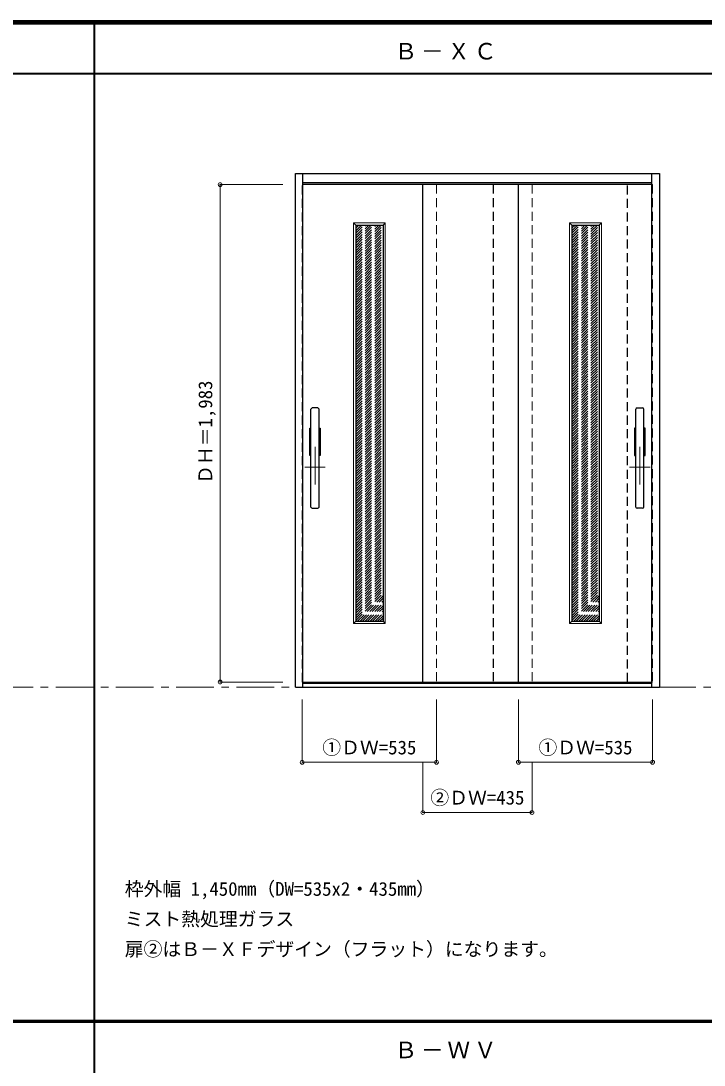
# Model space of a CAD drawing. Units: millimetres, scale not verified. Extents: x -6000 to 5700, y -4307 to 4260.
# Drawn here: x -2989 to -267, y 12 to 4175 of the extents above; entities that cross this region are included whole.
import ezdxf
from ezdxf.enums import TextEntityAlignment as Align

# ---------------------------------------------------------------- set-up
doc = ezdxf.new("R2010")
doc.units = ezdxf.units.MM
doc.header["$LTSCALE"] = 30
doc.header["$PDMODE"] = 32
doc.header["$PDSIZE"] = 15
doc.linetypes.add('CHAIN1', pattern=[8, 5, -1, 1, -1])
doc.linetypes.add('DASHED1', pattern=[1.8, 1.2, -0.6])
for name, color, linetype, lineweight in [('0-1_通り芯', 4, 'CHAIN1', 9), ('0-2_扉', 4, 'Continuous', 9), ('0-3_仕上げ', 3, 'Continuous', 25), ('0-4_枠', 3, 'Continuous', 25), ('0-B_寸法', 7, 'Continuous', 9), ('0-C_ハッチ', 4, 'DASHED1', 9), ('0-D_ﾊﾞｰ引き手', 3, 'Continuous', 25), ('F-1_枠', 6, 'Continuous', 40)]:
    doc.layers.add(name, color=color, linetype=linetype, lineweight=lineweight)
doc.layers.add('0-A_文字', color=7, linetype='Continuous')
doc.styles.add('ＭＳ ゴシック', font='')
doc.styles.get('ＭＳ ゴシック').set_extended_font_data('MS Gothic')

msp = doc.modelspace()

# ---------------------------------------------------------------- linework, layer by layer
at = {"layer": '0-1_通り芯'}
for p, q in [((-1817, 2476.5), (-1817, 2314.5)), ((-523, 2476.5), (-523, 2314.5)), ((-1858, 2395.5), (-1776, 2395.5)), ((-482, 2395.5), (-564, 2395.5))]:
    msp.add_line(p, q, dxfattribs=at)
at = {"layer": '0-1_通り芯', "color": 7, "lineweight": 18}
msp.add_line((-5490, 1519.25), (5700, 1519.25), dxfattribs=at)
at = {"layer": '0-2_扉', "color": 3, "lineweight": 25}
for p, q in [((-475, 3522.25), (-1868, 3522.25)), ((-1387.5, 1539.25), (-1387.5, 3522.25)), ((-1007, 1539.25), (-1007, 3522.25)), ((-1865, 1539.25), (-475, 1539.25))]:
    msp.add_line(p, q, dxfattribs=at)
at = {"layer": '0-2_扉', "linetype": 'DASHED1'}
for p, q in [((-1868, 1539.25), (-1868, 3522.25)), ((-1333, 3522.25), (-1333, 1539.25)), ((-952.5, 3522.25), (-952.5, 1539.25)), ((-472, 3522.25), (-475, 3522.25)), ((-472, 3522.25), (-472, 1539.25)), ((-1865, 1539.25), (-1868, 1539.25)), ((-1384.5, 1539.25), (-1387.5, 1539.25)), ((-472, 1539.25), (-475, 1539.25))]:
    msp.add_line(p, q, dxfattribs=at)
at = {"layer": '0-2_扉', "color": 3, "linetype": 'DASHED1', "lineweight": 25}
msp.add_lwpolyline([(-1107, 1539.25), (-572, 1539.25), (-572, 3522.25), (-1107, 3522.25)], close=True, dxfattribs=at)
at = {"layer": '0-3_仕上げ', "color": 7, "lineweight": 18}
for p, q in [((-1664, 3369.75), (-1537, 3369.75)), ((-1664, 3369.75), (-1655, 3360.75)), ((-1546, 3360.75), (-1537, 3369.75)), ((-1537, 3369.75), (-1537, 1772.75)), ((-803, 3369.75), (-676, 3369.75)), ((-803, 3369.75), (-794, 3360.75)), ((-685, 3360.75), (-676, 3369.75)), ((-676, 3369.75), (-676, 1772.75)), ((-1664, 1772.75), (-1655, 1781.75)), ((-1546, 1781.75), (-1537, 1772.75)), ((-803, 1772.75), (-794, 1781.75)), ((-685, 1781.75), (-676, 1772.75))]:
    msp.add_line(p, q, dxfattribs=at)
at = {"layer": '0-3_仕上げ'}
for p, q in [((-1655, 3360.75), (-1655, 1781.75)), ((-794, 3360.75), (-794, 1781.75)), ((-1655, 1781.75), (-1546, 1781.75)), ((-794, 1781.75), (-685, 1781.75))]:
    msp.add_line(p, q, dxfattribs=at)
at = {"layer": '0-3_仕上げ', "color": 7, "lineweight": 18}
for points in [[(-1664, 3369.75), (-1664, 1772.75), (-1537, 1772.75)], [(-803, 3369.75), (-803, 1772.75), (-676, 1772.75)]]:
    msp.add_lwpolyline(points, dxfattribs=at)
at = {"layer": '0-3_仕上げ'}
for points in [[(-1655, 3360.75), (-1546, 3360.75), (-1546, 1781.75)], [(-794, 3360.75), (-685, 3360.75), (-685, 1781.75)]]:
    msp.add_lwpolyline(points, dxfattribs=at)
at = {"layer": '0-4_枠'}
for p, q in [((-1895, 1519.25), (-1895, 3566.25)), ((-1895, 3566.25), (-445, 3566.25)), ((-1865, 1519.25), (-1865, 3566.25)), ((-475, 1519.25), (-475, 3566.25)), ((-445, 3566.25), (-445, 1519.25)), ((-1865, 3530.25), (-475, 3530.25)), ((-1895, 1519.25), (-1865, 1519.25)), ((-1865, 1534.25), (-475, 1534.25)), ((-1865, 1519.25), (-475, 1519.25)), ((-475, 1519.25), (-445, 1519.25))]:
    msp.add_line(p, q, dxfattribs=at)
at = {"layer": '0-B_寸法', "color": 4}
for p, q in [((-2195, 3522.25), (-2195, 1539.25)), ((-2195, 3522.25), (-1945, 3522.25)), ((-2195, 1539.25), (-1945, 1539.25)), ((-1868, 1219.25), (-1868, 1469.25)), ((-1007, 1469.25), (-1007, 1219.25)), ((-472, 1219.25), (-472, 1469.25)), ((-1387.5, 1019.25), (-1387.5, 1219.25)), ((-1007, 1219.25), (-472, 1219.25)), ((-952.5, 1019.25), (-952.5, 1219.25)), ((-1387.5, 1019.25), (-952.5, 1019.25))]:
    msp.add_line(p, q, dxfattribs=at)
msp.add_lwpolyline([(-1868, 1219.25), (-1333, 1219.25), (-1333, 1469.25)], dxfattribs=at)
at = {"layer": '0-B_寸法'}
for p in [(-2195, 3522.25), (-2195, 1539.25), (-1868, 1219.25), (-1333, 1219.25), (-1007, 1219.25), (-472, 1219.25), (-1387.5, 1019.25), (-952.5, 1019.25)]:
    msp.add_point(p, dxfattribs=at)
at = {"layer": '0-C_ハッチ'}
for p, q in [((-1655, 3258.91), (-1553.16, 3360.75)), ((-1655, 3268.81), (-1563.06, 3360.75)), ((-1655, 3278.7), (-1572.96, 3360.75)), ((-1655, 3288.6), (-1582.85, 3360.75)), ((-1655, 3298.5), (-1592.75, 3360.75)), ((-1655, 3308.4), (-1602.65, 3360.75)), ((-1655, 3318.3), (-1612.55, 3360.75)), ((-1655, 3328.2), (-1622.45, 3360.75)), ((-1655, 3338.1), (-1632.35, 3360.75)), ((-1655, 3348), (-1642.25, 3360.75)), ((-1655, 3357.9), (-1652.15, 3360.75)), ((-1655, 3249.01), (-1546, 3358.01)), ((-1655, 3239.11), (-1546, 3348.11)), ((-1655, 3229.21), (-1546, 3338.21)), ((-794, 3258.91), (-692.16, 3360.75)), ((-794, 3268.81), (-702.06, 3360.75)), ((-794, 3278.7), (-711.96, 3360.75)), ((-794, 3288.6), (-721.85, 3360.75)), ((-794, 3298.5), (-731.75, 3360.75)), ((-794, 3308.4), (-741.65, 3360.75)), ((-794, 3318.3), (-751.55, 3360.75)), ((-794, 3328.2), (-761.45, 3360.75)), ((-794, 3338.1), (-771.35, 3360.75)), ((-794, 3348), (-781.25, 3360.75)), ((-794, 3357.9), (-791.15, 3360.75)), ((-794, 3249.01), (-685, 3358.01)), ((-794, 3239.11), (-685, 3348.11)), ((-794, 3229.21), (-685, 3338.21)), ((-1655, 3219.31), (-1546, 3328.31)), ((-1655, 3209.41), (-1546, 3318.41)), ((-1655, 3199.51), (-1546, 3308.51)), ((-1655, 3189.61), (-1546, 3298.61)), ((-794, 3219.31), (-685, 3328.31)), ((-794, 3209.41), (-685, 3318.41)), ((-794, 3199.51), (-685, 3308.51)), ((-794, 3189.61), (-685, 3298.61)), ((-1655, 3179.71), (-1546, 3288.71)), ((-1655, 3169.81), (-1546, 3278.81)), ((-1655, 3159.91), (-1546, 3268.91)), ((-1655, 3150.01), (-1546, 3259.01)), ((-1655, 3140.11), (-1546, 3249.11)), ((-794, 3179.71), (-685, 3288.71)), ((-794, 3169.81), (-685, 3278.81)), ((-794, 3159.91), (-685, 3268.91)), ((-794, 3150.01), (-685, 3259.01)), ((-794, 3140.11), (-685, 3249.11)), ((-1655, 3130.21), (-1546, 3239.21)), ((-1655, 3120.31), (-1546, 3229.31)), ((-1655, 3110.41), (-1546, 3219.41)), ((-1655, 3100.51), (-1546, 3209.51)), ((-794, 3130.21), (-685, 3239.21)), ((-794, 3120.31), (-685, 3229.31)), ((-794, 3110.41), (-685, 3219.41)), ((-794, 3100.51), (-685, 3209.51)), ((-1655, 3090.61), (-1546, 3199.61)), ((-1655, 3080.71), (-1546, 3189.71)), ((-1655, 3070.82), (-1546, 3179.82)), ((-1655, 3060.92), (-1546, 3169.92)), ((-794, 3090.61), (-685, 3199.61)), ((-794, 3080.71), (-685, 3189.71)), ((-794, 3070.82), (-685, 3179.82)), ((-794, 3060.92), (-685, 3169.92)), ((-1655, 3051.02), (-1546, 3160.02)), ((-1655, 3041.12), (-1546, 3150.12)), ((-1655, 3031.22), (-1546, 3140.22)), ((-1655, 3021.32), (-1546, 3130.32)), ((-794, 3051.02), (-685, 3160.02)), ((-794, 3041.12), (-685, 3150.12)), ((-794, 3031.22), (-685, 3140.22)), ((-794, 3021.32), (-685, 3130.32)), ((-1655, 3011.42), (-1546, 3120.42)), ((-1655, 3001.52), (-1546, 3110.52)), ((-1655, 2991.62), (-1546, 3100.62)), ((-1655, 2981.72), (-1546, 3090.72)), ((-1655, 2971.82), (-1546, 3080.82)), ((-794, 3011.42), (-685, 3120.42)), ((-794, 3001.52), (-685, 3110.52)), ((-794, 2991.62), (-685, 3100.62)), ((-794, 2981.72), (-685, 3090.72)), ((-794, 2971.82), (-685, 3080.82)), ((-1655, 2961.92), (-1546, 3070.92)), ((-1655, 2952.02), (-1546, 3061.02)), ((-1655, 2942.12), (-1546, 3051.12)), ((-1655, 2932.22), (-1546, 3041.22)), ((-794, 2961.92), (-685, 3070.92)), ((-794, 2952.02), (-685, 3061.02)), ((-794, 2942.12), (-685, 3051.12)), ((-794, 2932.22), (-685, 3041.22)), ((-1655, 2922.32), (-1546, 3031.32)), ((-1655, 2912.42), (-1546, 3021.42)), ((-1655, 2902.52), (-1546, 3011.52)), ((-1655, 2892.62), (-1546, 3001.62)), ((-794, 2922.32), (-685, 3031.32)), ((-794, 2912.42), (-685, 3021.42)), ((-794, 2902.52), (-685, 3011.52)), ((-794, 2892.62), (-685, 3001.62)), ((-1655, 2882.72), (-1546, 2991.72)), ((-1655, 2872.83), (-1546, 2981.83)), ((-1655, 2862.93), (-1546, 2971.93)), ((-1655, 2853.03), (-1546, 2962.03)), ((-794, 2882.72), (-685, 2991.72)), ((-794, 2872.83), (-685, 2981.83)), ((-794, 2862.93), (-685, 2971.93)), ((-794, 2853.03), (-685, 2962.03)), ((-1655, 2843.13), (-1546, 2952.13)), ((-1655, 2833.23), (-1546, 2942.23)), ((-1655, 2823.33), (-1546, 2932.33)), ((-1655, 2813.43), (-1546, 2922.43)), ((-794, 2843.13), (-685, 2952.13)), ((-794, 2833.23), (-685, 2942.23)), ((-794, 2823.33), (-685, 2932.33)), ((-794, 2813.43), (-685, 2922.43)), ((-1655, 2803.53), (-1546, 2912.53)), ((-1655, 2793.63), (-1546, 2902.63)), ((-1655, 2783.73), (-1546, 2892.73)), ((-1655, 2773.83), (-1546, 2882.83)), ((-1655, 2763.93), (-1546, 2872.93)), ((-794, 2803.53), (-685, 2912.53)), ((-794, 2793.63), (-685, 2902.63)), ((-794, 2783.73), (-685, 2892.73)), ((-794, 2773.83), (-685, 2882.83)), ((-794, 2763.93), (-685, 2872.93)), ((-1655, 2754.03), (-1546, 2863.03)), ((-1655, 2744.13), (-1546, 2853.13)), ((-1655, 2734.23), (-1546, 2843.23)), ((-1655, 2724.33), (-1546, 2833.33)), ((-794, 2754.03), (-685, 2863.03)), ((-794, 2744.13), (-685, 2853.13)), ((-794, 2734.23), (-685, 2843.23)), ((-794, 2724.33), (-685, 2833.33)), ((-1655, 2714.43), (-1546, 2823.43)), ((-1655, 2704.53), (-1546, 2813.53)), ((-1655, 2694.63), (-1546, 2803.63)), ((-1655, 2684.74), (-1546, 2793.74)), ((-794, 2714.43), (-685, 2823.43)), ((-794, 2704.53), (-685, 2813.53)), ((-794, 2694.63), (-685, 2803.63)), ((-794, 2684.74), (-685, 2793.74)), ((-1655, 2674.84), (-1546, 2783.84)), ((-1655, 2664.94), (-1546, 2773.94)), ((-1655, 2655.04), (-1546, 2764.04)), ((-1655, 2645.14), (-1546, 2754.14)), ((-794, 2674.84), (-685, 2783.84)), ((-794, 2664.94), (-685, 2773.94)), ((-794, 2655.04), (-685, 2764.04)), ((-794, 2645.14), (-685, 2754.14)), ((-1655, 2635.24), (-1546, 2744.24)), ((-1655, 2625.34), (-1546, 2734.34)), ((-1655, 2615.44), (-1546, 2724.44)), ((-1655, 2605.54), (-1546, 2714.54)), ((-794, 2635.24), (-685, 2744.24)), ((-794, 2625.34), (-685, 2734.34)), ((-794, 2615.44), (-685, 2724.44)), ((-794, 2605.54), (-685, 2714.54)), ((-1655, 2595.64), (-1546, 2704.64)), ((-1655, 2585.74), (-1546, 2694.74)), ((-1655, 2575.84), (-1546, 2684.84)), ((-1655, 2565.94), (-1546, 2674.94)), ((-1655, 2556.04), (-1546, 2665.04)), ((-794, 2595.64), (-685, 2704.64)), ((-794, 2585.74), (-685, 2694.74)), ((-794, 2575.84), (-685, 2684.84)), ((-794, 2565.94), (-685, 2674.94)), ((-794, 2556.04), (-685, 2665.04)), ((-1655, 2546.14), (-1546, 2655.14)), ((-1655, 2536.24), (-1546, 2645.24)), ((-1655, 2526.34), (-1546, 2635.34)), ((-1655, 2516.44), (-1546, 2625.44)), ((-794, 2546.14), (-685, 2655.14)), ((-794, 2536.24), (-685, 2645.24)), ((-794, 2526.34), (-685, 2635.34)), ((-794, 2516.44), (-685, 2625.44)), ((-1655, 2506.54), (-1546, 2615.54)), ((-1655, 2496.64), (-1546, 2605.64)), ((-1655, 2486.75), (-1546, 2595.75)), ((-1655, 2476.85), (-1546, 2585.85)), ((-794, 2506.54), (-685, 2615.54)), ((-794, 2496.64), (-685, 2605.64)), ((-794, 2486.75), (-685, 2595.75)), ((-794, 2476.85), (-685, 2585.85)), ((-1655, 2466.95), (-1546, 2575.95)), ((-1655, 2457.05), (-1546, 2566.05)), ((-1655, 2447.15), (-1546, 2556.15)), ((-1655, 2437.25), (-1546, 2546.25)), ((-794, 2466.95), (-685, 2575.95)), ((-794, 2457.05), (-685, 2566.05)), ((-794, 2447.15), (-685, 2556.15)), ((-794, 2437.25), (-685, 2546.25)), ((-1655, 2427.35), (-1546, 2536.35)), ((-1655, 2417.45), (-1546, 2526.45)), ((-1655, 2407.55), (-1546, 2516.55)), ((-1655, 2397.65), (-1546, 2506.65)), ((-794, 2427.35), (-685, 2536.35)), ((-794, 2417.45), (-685, 2526.45)), ((-794, 2407.55), (-685, 2516.55)), ((-794, 2397.65), (-685, 2506.65)), ((-1655, 2387.75), (-1546, 2496.75)), ((-1655, 2377.85), (-1546, 2486.85)), ((-1655, 2367.95), (-1546, 2476.95)), ((-1655, 2358.05), (-1546, 2467.05)), ((-1655, 2348.15), (-1546, 2457.15)), ((-794, 2387.75), (-685, 2496.75)), ((-794, 2377.85), (-685, 2486.85)), ((-794, 2367.95), (-685, 2476.95)), ((-794, 2358.05), (-685, 2467.05)), ((-794, 2348.15), (-685, 2457.15)), ((-1655, 2338.25), (-1546, 2447.25)), ((-1655, 2328.35), (-1546, 2437.35)), ((-1655, 2318.45), (-1546, 2427.45)), ((-1655, 2308.55), (-1546, 2417.55)), ((-794, 2338.25), (-685, 2447.25)), ((-794, 2328.35), (-685, 2437.35)), ((-794, 2318.45), (-685, 2427.45)), ((-794, 2308.55), (-685, 2417.55)), ((-1655, 2298.65), (-1546, 2407.65)), ((-1655, 2288.76), (-1546, 2397.76)), ((-1655, 2278.86), (-1546, 2387.86)), ((-1655, 2268.96), (-1546, 2377.96)), ((-794, 2298.65), (-685, 2407.65)), ((-794, 2288.76), (-685, 2397.76)), ((-794, 2278.86), (-685, 2387.86)), ((-794, 2268.96), (-685, 2377.96)), ((-1655, 2259.06), (-1546, 2368.06)), ((-1655, 2249.16), (-1546, 2358.16)), ((-1655, 2239.26), (-1546, 2348.26)), ((-1655, 2229.36), (-1546, 2338.36)), ((-794, 2259.06), (-685, 2368.06)), ((-794, 2249.16), (-685, 2358.16)), ((-794, 2239.26), (-685, 2348.26)), ((-794, 2229.36), (-685, 2338.36)), ((-1655, 2219.46), (-1546, 2328.46)), ((-1655, 2209.56), (-1546, 2318.56)), ((-1655, 2199.66), (-1546, 2308.66)), ((-1655, 2189.76), (-1546, 2298.76)), ((-794, 2219.46), (-685, 2328.46)), ((-794, 2209.56), (-685, 2318.56)), ((-794, 2199.66), (-685, 2308.66)), ((-794, 2189.76), (-685, 2298.76)), ((-1655, 2179.86), (-1546, 2288.86)), ((-1655, 2169.96), (-1546, 2278.96)), ((-1655, 2160.06), (-1546, 2269.06)), ((-1655, 2150.16), (-1546, 2259.16)), ((-1655, 2140.26), (-1546, 2249.26)), ((-794, 2179.86), (-685, 2288.86)), ((-794, 2169.96), (-685, 2278.96)), ((-794, 2160.06), (-685, 2269.06)), ((-794, 2150.16), (-685, 2259.16)), ((-794, 2140.26), (-685, 2249.26)), ((-1655, 2130.36), (-1546, 2239.36)), ((-1655, 2120.46), (-1546, 2229.46)), ((-1655, 2110.56), (-1546, 2219.56)), ((-1655, 2100.66), (-1546, 2209.66)), ((-794, 2130.36), (-685, 2239.36)), ((-794, 2120.46), (-685, 2229.46)), ((-794, 2110.56), (-685, 2219.56)), ((-794, 2100.66), (-685, 2209.66)), ((-1655, 2090.77), (-1546, 2199.77)), ((-1655, 2080.87), (-1546, 2189.87)), ((-1655, 2070.97), (-1546, 2179.97)), ((-1655, 2061.07), (-1546, 2170.07)), ((-794, 2090.77), (-685, 2199.77)), ((-794, 2080.87), (-685, 2189.87)), ((-794, 2070.97), (-685, 2179.97)), ((-794, 2061.07), (-685, 2170.07)), ((-1655, 2051.17), (-1546, 2160.17)), ((-1655, 2041.27), (-1546, 2150.27)), ((-1655, 2031.37), (-1546, 2140.37)), ((-1655, 2021.47), (-1546, 2130.47)), ((-794, 2051.17), (-685, 2160.17)), ((-794, 2041.27), (-685, 2150.27)), ((-794, 2031.37), (-685, 2140.37)), ((-794, 2021.47), (-685, 2130.47)), ((-1655, 2011.57), (-1546, 2120.57)), ((-1655, 2001.67), (-1546, 2110.67)), ((-1655, 1991.77), (-1546, 2100.77)), ((-1655, 1981.87), (-1546, 2090.87)), ((-794, 2011.57), (-685, 2120.57)), ((-794, 2001.67), (-685, 2110.67)), ((-794, 1991.77), (-685, 2100.77)), ((-794, 1981.87), (-685, 2090.87)), ((-1655, 1971.97), (-1546, 2080.97)), ((-1655, 1962.07), (-1546, 2071.07)), ((-1655, 1952.17), (-1546, 2061.17)), ((-1655, 1942.27), (-1546, 2051.27)), ((-1655, 1932.37), (-1546, 2041.37)), ((-794, 1971.97), (-685, 2080.97)), ((-794, 1962.07), (-685, 2071.07)), ((-794, 1952.17), (-685, 2061.17)), ((-794, 1942.27), (-685, 2051.27)), ((-794, 1932.37), (-685, 2041.37)), ((-1655, 1922.47), (-1546, 2031.47)), ((-1655, 1912.57), (-1546, 2021.57)), ((-1655, 1902.67), (-1546, 2011.67)), ((-1655, 1892.78), (-1546, 2001.78)), ((-794, 1922.47), (-685, 2031.47)), ((-794, 1912.57), (-685, 2021.57)), ((-794, 1902.67), (-685, 2011.67)), ((-794, 1892.78), (-685, 2001.78)), ((-1655, 1882.88), (-1546, 1991.88)), ((-1655, 1872.98), (-1546, 1981.98)), ((-1655, 1863.08), (-1546, 1972.08)), ((-1655, 1853.18), (-1546, 1962.18)), ((-794, 1882.88), (-685, 1991.88)), ((-794, 1872.98), (-685, 1981.98)), ((-794, 1863.08), (-685, 1972.08)), ((-794, 1853.18), (-685, 1962.18)), ((-1655, 1843.28), (-1546, 1952.28)), ((-1655, 1833.38), (-1546, 1942.38)), ((-1655, 1823.48), (-1546, 1932.48)), ((-1655, 1813.58), (-1546, 1922.58)), ((-794, 1843.28), (-685, 1952.28)), ((-794, 1833.38), (-685, 1942.38)), ((-794, 1823.48), (-685, 1932.48)), ((-794, 1813.58), (-685, 1922.58)), ((-1655, 1803.68), (-1546, 1912.68)), ((-1655, 1793.78), (-1546, 1902.78)), ((-1655, 1783.88), (-1546, 1892.88)), ((-1647.23, 1781.75), (-1546, 1882.98)), ((-794, 1803.68), (-685, 1912.68)), ((-794, 1793.78), (-685, 1902.78)), ((-794, 1783.88), (-685, 1892.88)), ((-786.23, 1781.75), (-685, 1882.98)), ((-1637.33, 1781.75), (-1546, 1873.08)), ((-1627.43, 1781.75), (-1546, 1863.18)), ((-1617.53, 1781.75), (-1546, 1853.28)), ((-1607.63, 1781.75), (-1546, 1843.38)), ((-1597.73, 1781.75), (-1546, 1833.48)), ((-776.33, 1781.75), (-685, 1873.08)), ((-766.43, 1781.75), (-685, 1863.18)), ((-756.53, 1781.75), (-685, 1853.28)), ((-746.63, 1781.75), (-685, 1843.38)), ((-736.73, 1781.75), (-685, 1833.48)), ((-1587.83, 1781.75), (-1546, 1823.58)), ((-1577.94, 1781.75), (-1546, 1813.69)), ((-1568.04, 1781.75), (-1546, 1803.79)), ((-1558.14, 1781.75), (-1546, 1793.89)), ((-726.83, 1781.75), (-685, 1823.58)), ((-716.94, 1781.75), (-685, 1813.69)), ((-707.04, 1781.75), (-685, 1803.79)), ((-697.14, 1781.75), (-685, 1793.89))]:
    msp.add_line(p, q, dxfattribs=at)
at = {"layer": '0-D_ﾊﾞｰ引き手'}
for p, q in [((-1833, 2236.75), (-1833, 2626.75)), ((-1806, 2631.75), (-1828, 2631.75)), ((-1801, 2236.75), (-1801, 2626.75)), ((-539, 2236.75), (-539, 2626.75)), ((-534, 2631.75), (-512, 2631.75)), ((-507, 2236.75), (-507, 2626.75)), ((-1838, 2441.75), (-1838, 2551.75)), ((-1838, 2551.75), (-1833, 2551.75)), ((-1801, 2551.75), (-1796, 2551.75)), ((-1796, 2551.75), (-1796, 2441.75)), ((-544, 2551.75), (-544, 2441.75)), ((-539, 2551.75), (-544, 2551.75)), ((-502, 2551.75), (-507, 2551.75)), ((-502, 2441.75), (-502, 2551.75)), ((-1833, 2441.75), (-1838, 2441.75)), ((-1796, 2441.75), (-1801, 2441.75)), ((-544, 2441.75), (-539, 2441.75)), ((-507, 2441.75), (-502, 2441.75)), ((-1828, 2231.75), (-1806, 2231.75)), ((-512, 2231.75), (-534, 2231.75))]:
    msp.add_line(p, q, dxfattribs=at)
for centre, start, end in [((-1828, 2626.75), 90, 180), ((-1806, 2626.75), 0, 90), ((-534, 2626.75), 90, 180), ((-512, 2626.75), 0, 90), ((-1828, 2236.75), 180, 270), ((-1806, 2236.75), 270, 0), ((-534, 2236.75), 180, 270), ((-512, 2236.75), 270, 0)]:
    msp.add_arc(centre, 5, start, end, dxfattribs=at)
at = {"layer": 'F-1_枠'}
for p, q in [((-6000, 4175), (5700, 4175)), ((-6000, 4170), (5700, 4170)), ((-6000, 4165), (5700, 4165)), ((-2695, -3790), (-2695, 4175)), ((-6000, 3965), (5700, 3965)), ((-5990, 190.5), (5690, 190.5)), ((-5990, 187.5), (5690, 187.5)), ((-5990, 184.5), (5690, 184.5))]:
    msp.add_line(p, q, dxfattribs=at)

# ---------------------------------------------------------------- texts
at = {"layer": '0-A_文字', "style": 'ＭＳ ゴシック'}
for s, p in [('枠外幅 1,450mm（DW=535x2・435mm）', (-2575, 670.5)), ('ミスト熱処理ガラス', (-2575, 550.5)), ('扉②はＢ－ＸＦデザイン（フラット）になります。', (-2575, 430.5))]:
    msp.add_text(s, height=54.99, dxfattribs=at).set_placement(p, align=Align.BOTTOM_LEFT)
at = {"layer": '0-A_文字', "char_height": 65.98, "attachment_point": 7, "style": 'ＭＳ ゴシック'}
for s, insert in [('\\T1.17;Ｂ－ＸＣ', (-1500, 4020)), ('\\T1.17;Ｂ－ＷＶ', (-1500, 39.5))]:
    msp.add_mtext(s, dxfattribs=dict(at, insert=insert))
at = {"layer": '0-B_寸法', "style": 'ＭＳ ゴシック'}
msp.add_text('ＤＨ＝1,983', height=54.99, rotation=90, dxfattribs=at).set_placement((-2210, 2329), align=Align.BOTTOM_LEFT)
for s, p in [('①ＤＷ=535', (-1788, 1234.25)), ('①ＤＷ=535', (-927, 1234.25)), ('②ＤＷ=435', (-1357.5, 1034.25))]:
    msp.add_text(s, height=54.99, dxfattribs=at).set_placement(p, align=Align.BOTTOM_LEFT)

doc.saveas('drawing.dxf')
